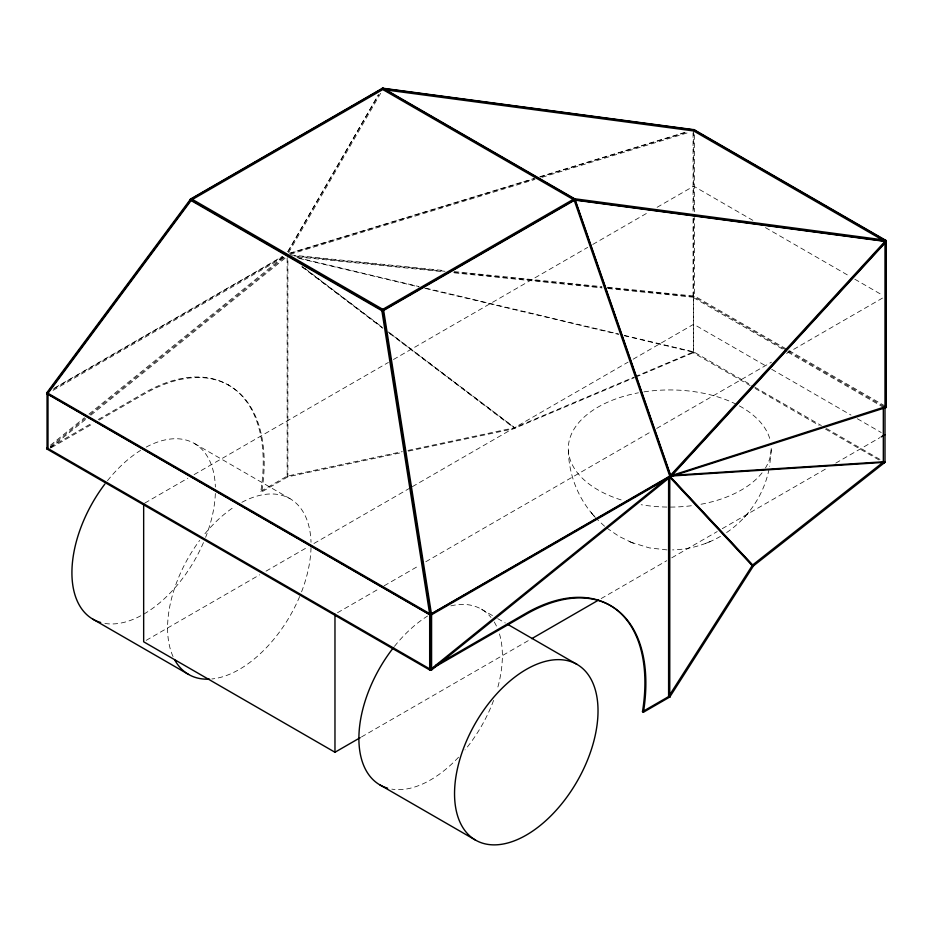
<?xml version="1.0" encoding="UTF-8"?>
<svg xmlns="http://www.w3.org/2000/svg" width="933" height="933" viewBox="0 0 933 933"><rect width="100%" height="100%" fill="white"/><g stroke="black" fill="none" stroke-linecap="round" stroke-linejoin="round"><path stroke-width="0.7" stroke-dasharray="4.67 3.5" d="M771.206 449.858L769.643 466.348M693.685 218.159L693.581 352.907L750.085 385.527M769.049 469.171C763.812 495.201 747.695 518.783 725.477 533.291M635.84 377.025L693.522 352.604L693.429 297.592L694.642 296.088L787.779 349.852M287.737 251.712L378.32 94.816M288.017 251.607L378.611 94.711M288.589 252.703L380.629 93.3M744.172 517.488L746.027 515.354M746.517 514.783L748.441 512.579M50.452 445.204L84.448 417.727M88.985 414.065L283.924 256.493M50.265 446.674L85.404 418.276M89.906 414.637L284.88 257.041M50.09 448.143L86.337 418.847M90.863 415.185L285.65 257.741M54.697 387.93L282.512 256.4M53.344 389.096L282.407 256.843M53.041 390.379L284.623 256.668M50.394 447.129L92.239 422.964M98.222 419.512L143.659 393.283A169.095 97.627 -60 0 1 260.808 491.329L261.776 491.878L287.889 476.798L402.764 452.365M51.35 447.677L93.195 423.512M99.178 420.072L144.615 393.831A169.095 97.627 -60 0 1 261.765 491.878M144.918 503.004L187.813 478.244M194.122 474.605L388.396 362.436M393.446 359.52L587.72 247.362M592.758 244.446L648.272 212.397M657.1 207.301L693.685 186.18L752.838 220.34M260.808 491.329L287.142 476.122L402.298 451.63M607.931 288.519L693.429 297.23L692.799 296.542L693.429 297.592L694.385 297.044M146.178 640.353L259.724 574.798M266.022 571.159L307.657 547.123M313.966 543.472L411.103 487.399M412.363 486.664L628.084 362.121M633.134 359.205L693.685 324.252L766.681 366.401M694.537 352.359L693.581 352.907L692.741 352.266L693.522 352.604M337.501 612.736L379.125 588.7M384.174 585.784L419.5 565.386M425.798 561.748L651.619 431.373M656.657 428.457L771.463 362.179M786.601 353.444L882.478 298.094M361.468 736.965L530.504 639.362M601.155 598.578L666.757 560.71M671.795 557.794L717.209 531.577M722.259 528.661L828.224 467.48M835.793 463.106L879.947 437.612M720.498 536.37C705.943 544.732 689.324 549.514 672.541 549.899M407.966 450.429L514.328 427.804L633.717 377.247M635.058 376.687L693.685 351.858L753.549 386.425M387.988 331.821L515.109 428.142L634.498 377.597M705.535 543.449L707.622 542.598M708.112 542.4L710.363 541.49M289.358 253.263L534.399 178.366M539.962 176.664L686.152 131.985M290.688 253.251L534.329 178.774M539.904 177.072L687.481 131.961M289.93 254.359L534.971 179.463M541.933 177.34L689.51 132.229M408.432 451.152L514.794 428.539L514.328 427.804M667.002 549.899L649.403 547.904L631.921 542.598M290.851 254.966L444.213 270.593M454.336 271.62L601.902 286.664M607.698 287.247L693.056 295.948A1.353 0.781 0 0 1 694.642 296.088L694.642 217.599M294.373 255.945L444.994 271.293M453.52 272.168L601.505 287.247M607.301 287.831L693.685 296.636L786.822 350.411M297.814 256.925L442.732 271.69M454.324 272.868L602.135 287.935M297.056 257.566L418.882 286.536M425.961 288.215L618.614 334.014M624.27 335.367L693.685 351.858M299.015 258.394L419.174 286.956M424.83 288.309L618.509 334.352M624.165 335.693L693.429 352.161M606.777 528.043L619.045 536.382L631.431 542.4M629.18 541.49L634.008 543.449M765.422 227.605L849.753 276.285M854.791 279.189L882.478 295.178M789.038 350.586L885.953 406.531M788.082 351.135L884.997 407.091M693.429 297.592L786.496 351.321M787.755 352.056L883.329 407.231M771.719 369.305L851.013 415.08M857.31 418.719L881.219 432.527M754.809 387.148L821.367 425.576M826.381 428.48L884.146 461.823M755.112 388.431L819.151 425.401M825.425 429.028L883.189 462.383M227.559 384.536L228.515 385.084M286.932 476.25L287.889 476.798L287.889 256.155M194.391 443.478L290.046 498.712M481.358 609.167L496.461 617.879M497.721 618.614L505.278 622.976M304.648 268.272L382.075 327.086M389.702 332.883L515.109 428.142M302.21 266.663L382.192 327.413M301.779 266.71L382.822 328.276M389.761 333.548L514.794 428.539M604.561 526.224L597.412 519.576M693.685 296.636L693.056 295.948L693.056 218.287M568.36 450.394C568.722 473.859 577.585 497.102 593.026 514.783M593.505 515.354L595.371 517.488M591.102 512.579L594.589 516.59M287.422 476.063L287.889 476.798M694.642 134.76L694.642 211.791M693.685 130.958L693.685 212.339M693.056 132.848L693.056 211.814M287.142 258.114L287.142 476.122M771.229 448.505A101.464 58.581 0 0 1 765.445 467.993M762.063 472.844A101.464 58.581 0 0 1 698.35 504.718M691.341 505.744A101.464 58.581 0 0 1 641.181 504.718M621.145 499.925A101.464 58.581 0 0 1 568.745 443.082A101.464 58.581 0 0 1 638.417 392.805M643.98 391.86A101.464 58.581 0 0 1 770.192 440.178M450.837 605.879A101.464 58.581 -60 0 1 490.98 617.401M494.198 621.926A101.464 58.581 -60 0 1 496.916 627.058M499.47 633.95A101.464 58.581 -60 0 1 497.102 689.802M493.592 700.38A101.464 58.581 -60 0 1 465.007 749.887M458.558 757.211A101.464 58.581 -60 0 1 391.837 789.12M394.461 646.371A101.464 58.581 -60 0 1 427.559 616.037M146.224 447.082A101.464 58.581 -60 0 1 215.36 487.003M215.336 493.51A101.464 58.581 -60 0 1 205.622 537.338M203.452 542.609A101.464 58.581 -60 0 1 104.869 623.431M107.493 480.682A101.464 58.581 -60 0 1 140.591 450.359M241.88 502.316A101.464 58.581 -60 0 1 311.016 542.225M311.027 547.543A101.464 58.581 -60 0 1 301.277 592.572M299.668 596.514A101.464 58.581 -60 0 1 211.861 678.967M173.037 656.54A101.464 58.581 -60 0 1 199.674 540.417M204.933 533.723A101.464 58.581 -60 0 1 234.195 506.899"/><path stroke-width="1.4" d="M669.381 695.377L752.196 565.596L753.467 565.865L884.997 462.313L884.997 241.402L574.11 199.989L382.798 89.533L191.487 199.989L48.003 393.283L48.003 448.505L47.047 449.065A1.353 0.781 0 0 1 47.047 447.957L431.582 669.964L670.722 476.67L669.766 476.122L574.11 199.989L382.798 310.432L191.487 199.989M435.653 665.416L525.326 613.634A169.095 97.627 -60 0 1 642.487 711.681L643.443 712.229L669.766 697.033L753.467 565.865L669.766 476.122L430.626 614.182L48.003 393.283M429.705 614.45L47.07 393.551L190.565 200.257A1.353 0.781 -60 0 1 191.487 198.881L382.798 88.425L574.11 198.881A1.353 0.781 60 0 1 574.973 199.989L670.629 476.122L430.696 614.346L429.74 614.45L381.877 310.701A1.353 0.781 -60 0 1 382.798 309.336L574.11 198.881M670.757 475.049L884.997 241.402M574.611 198.752L885.499 240.178A1.353 1.073 -82.4 0 1 886.082 241.262L670.85 475.97L575.194 199.837A1.353 1.073 -82.4 0 0 574.611 198.752L383.3 88.297A1.353 1.073 -82.4 0 0 382.227 88.425L693.114 129.85A1.353 1.073 -82.4 0 1 694.187 129.722L885.499 240.178A1.353 0.781 -60 0 1 885.953 240.854A1.353 0.781 0 0 1 886.198 241.775L886.198 407.453L670.967 476.483L669.766 476.122L431.757 668.495M670.967 476.483L886.198 241.775M669.719 476.483L752.406 565.153L883.248 462.15L884.309 462.861L883.306 462.313M574.973 199.989L383.661 310.432L381.877 310.701L190.565 200.257A1.353 0.851 36.6 0 1 190.635 198.997L381.947 88.542A1.353 0.781 60 0 1 382.798 88.425M431.582 614.742L431.582 669.964A1.353 0.781 0 0 1 429.67 669.964L47.047 449.065L47.047 392.723A1.353 0.781 0 0 0 47.047 393.831L429.67 614.742A1.353 0.781 0 0 0 431.582 614.742L670.722 476.67M431.827 668.728L526.282 614.194A169.095 97.627 -60 0 1 643.443 712.229M669.766 697.033L669.766 476.122L885.953 406.531L885.953 240.854L694.642 130.398A1.353 0.781 0 0 0 693.056 130.258M143.659 503.738L143.659 641.799L334.97 752.255L360.208 737.688M531.775 638.639L598.636 600.036M881.219 436.889L884.997 434.708M883.551 462.173L884.997 462.313L669.766 476.122M642.487 711.681L668.599 696.601L669.871 696.869M884.892 407.103L886.198 407.453A1.353 0.781 0 0 0 885.953 406.531M670.734 475.433L883.329 461.8L883.329 407.231M883.189 462.383L884.997 462.313M383.3 88.297L694.187 129.722A1.353 0.781 -60 0 1 694.642 130.398M384.244 89.72L693.685 130.958L882.478 239.956M575.194 199.837L886.082 241.262M669.556 697.149L668.599 696.601L668.599 477.416M507.785 624.422L577.014 664.389A101.464 58.581 -60 0 1 544.849 821.553A101.464 58.581 -60 0 1 456.983 770.821A101.464 58.581 -60 0 1 577.014 664.389M92.927 619.22L188.583 674.442M379.894 784.898L475.55 840.12M752.406 565.153L753.467 565.865M669.591 477.02L752.196 565.596M431.489 614.182L383.661 310.432A1.353 0.781 60 0 0 382.798 309.336L191.487 198.881A1.353 0.781 60 0 0 190.635 198.997L47.151 392.292A1.353 0.851 36.6 0 0 47.07 393.551M382.798 310.432L430.626 614.182L430.626 669.416L429.67 669.964L429.67 614.742M334.97 614.194L334.97 752.255M387.638 788.175A101.464 58.581 -60 0 1 393.586 647.479M100.671 622.486A101.464 58.581 -60 0 1 104.869 484.052M209.517 679.142A101.464 58.581 -60 0 1 174.599 659.689"/></g></svg>
